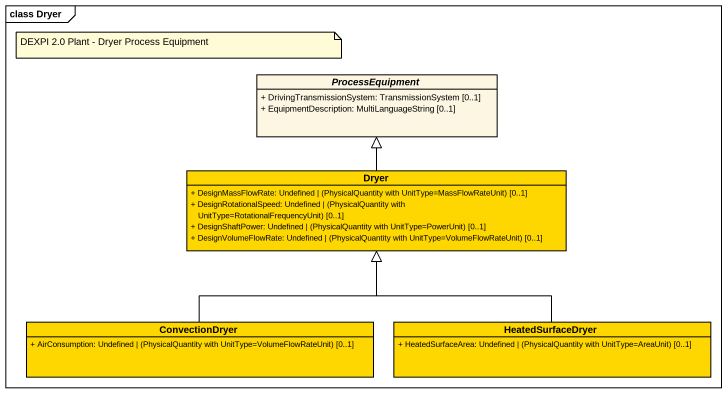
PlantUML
@startuml
mainframe class Dryer
hide circle
hide empty members
skinparam classAttributeIconSize 0
abstract class ProcessEquipment {
  + DrivingTransmissionSystem: TransmissionSystem [0..1]
  + EquipmentDescription: MultiLanguageString [0..1]
}
class Dryer #FFD700 {
  {field} + DesignMassFlowRate: Undefined | (PhysicalQuantity with UnitType=MassFlowRateUnit) [0..1]
  {field} + DesignRotationalSpeed: Undefined | (PhysicalQuantity with UnitType=RotationalFrequencyUnit) [0..1]
  {field} + DesignShaftPower: Undefined | (PhysicalQuantity with UnitType=PowerUnit) [0..1]
  {field} + DesignVolumeFlowRate: Undefined | (PhysicalQuantity with UnitType=VolumeFlowRateUnit) [0..1]
}
class ConvectionDryer #FFD700 {
  {field} + AirConsumption: Undefined | (PhysicalQuantity with UnitType=VolumeFlowRateUnit) [0..1]
}
class HeatedSurfaceDryer #FFD700 {
  {field} + HeatedSurfaceArea: Undefined | (PhysicalQuantity with UnitType=AreaUnit) [0..1]
}
Dryer -up-|> ProcessEquipment
ConvectionDryer -up-|> Dryer
HeatedSurfaceDryer -up-|> Dryer
note as N1
  DEXPI 2.0 Plant - Dryer Process Equipment
end note
@enduml
